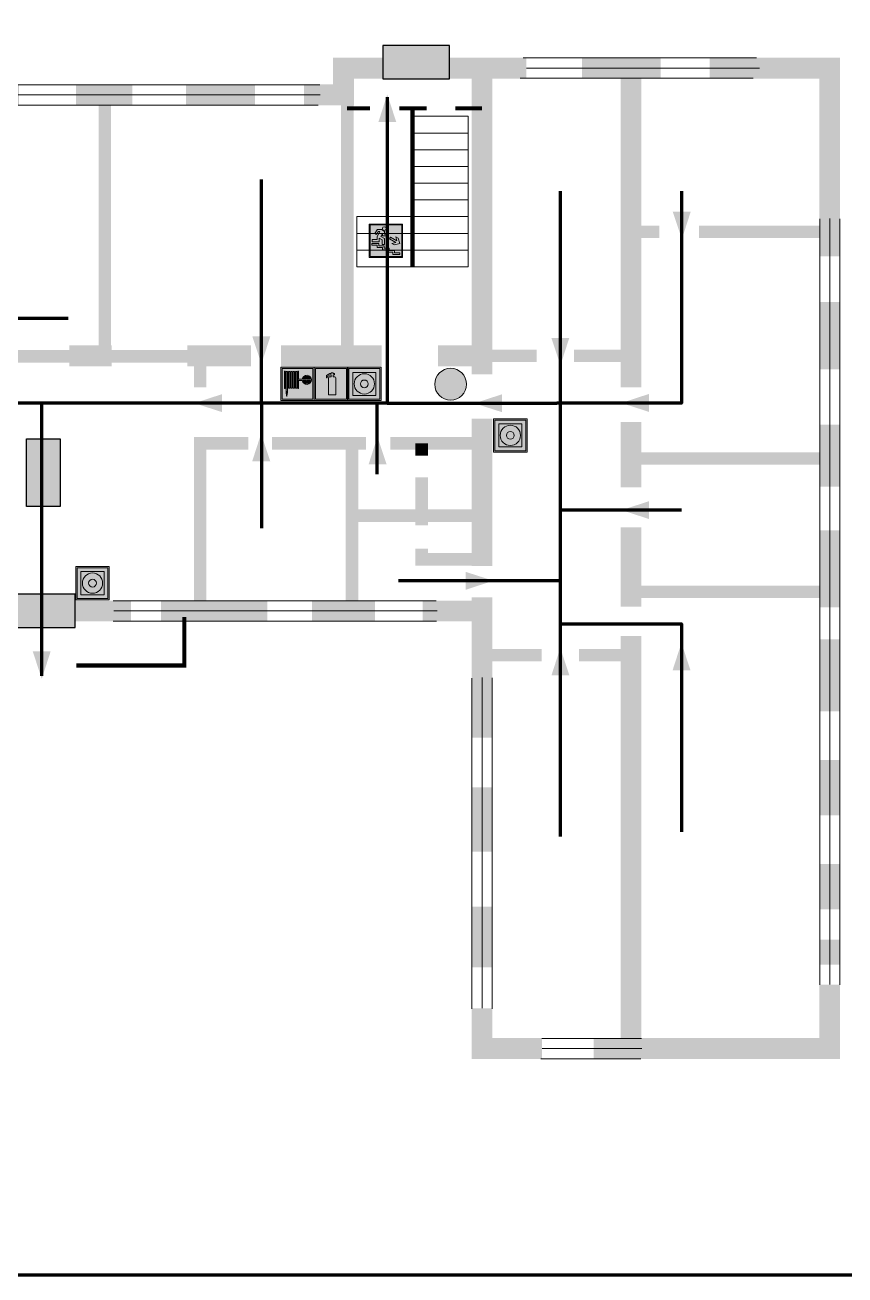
# Model space of a CAD drawing. Header units: millimetres. Extents: x 13810 to 67229, y 12374 to 21950.
# Drawn here: x 18110.6 to 18307.3, y 18693.6 to 18993.5 of the extents above; entities that cross this region are included whole.
import ezdxf

# ---------------------------------------------------------------- set-up
doc = ezdxf.new("R2010")
doc.units = ezdxf.units.MM
doc.layers.add('План_Штампы', color=7, linetype='Continuous')

# ---------------------------------------------------------------- blocks, each defined once
blk = doc.blocks.new('A$C7B4425F7')
at = {"true_color": 0xffffff}
blk.add_hatch(color=7, dxfattribs=at).paths.add_polyline_path([(0, 0), (-16, 0), (-16, -8), (0, -8)])
h = blk.add_hatch(color=126)
h.paths.add_polyline_path([(-0.2, -0.2), (-15.8, -0.2), (-15.8, -7.8), (-0.2, -7.8)])
h.paths.add_polyline_path([(-11.76, -2.03), (-11.76, -3.66), (-11.17, -3.66, -0.568275), (-11.17, -6.18), (-12.58, -6.18), (-12.58, -2.03)], flags=16)
h.paths.add_polyline_path([(-13.33, -4.12, -0.495768), (-13.59, -6.18), (-15.03, -6.18), (-15.03, -2.03), (-13.59, -2.03, -0.487973)], flags=16)
h.paths.add_polyline_path([(-10.25, -2.03), (-9.48, -2.03), (-9.48, -6.18), (-10.25, -6.18)], flags=16)
h.paths.add_polyline_path([(-13.84, -3.69), (-14.24, -3.69), (-14.24, -3.03), (-13.9, -3.03, -0.692621)], flags=0)
h.paths.add_polyline_path([(-9.15, -2.03), (-8.4, -2.03), (-8.04, -3.07), (-7.68, -2.03), (-6.93, -2.03), (-7.64, -4.1), (-6.93, -6.18), (-7.68, -6.18), (-8.04, -5.14), (-8.4, -6.18), (-9.15, -6.18), (-8.44, -4.1)], flags=16)
h.paths.add_polyline_path([(-11.76, -4.46), (-11.42, -4.46, -0.692621), (-11.36, -5.12), (-11.76, -5.12)], flags=0)
h.paths.add_polyline_path([(-13.9, -5.2), (-14.24, -5.2), (-14.24, -4.55), (-13.84, -4.55, -0.708038)], flags=0)
edge = h.paths.add_edge_path(flags=16)
edge.add_ellipse((-5.51, -4.08), major_axis=(0, 2.05), ratio=0.586184, start_angle=0, end_angle=360)
edge = h.paths.add_edge_path(flags=0)
edge.add_ellipse((-5.51, -4.08), major_axis=(0, 1.14), ratio=0.454828, start_angle=0, end_angle=360)
h.paths.add_polyline_path([(-4.13, -4.96, 0.377264), (-3.48, -4.52, 0.0555), (-3.16, -2.03), (-1.66, -2.03), (-1.66, -4.96), (-0.96, -4.96), (-0.96, -7.01), (-1.75, -7.01), (-1.75, -6.18), (-3.3, -6.18), (-3.3, -7.02), (-4.13, -7.02)], flags=16)
h.paths.add_polyline_path([(-2.73, -2.91), (-2.28, -2.91), (-2.28, -4.96), (-3.05, -4.96, 0.079136)], flags=0)
at = {"color": 126}
blk.add_lwpolyline([(-16, -8), (0, -8), (0, 0), (-16, 0)], close=True, dxfattribs=at)
blk = doc.blocks.new('A$C32E8229D')
at = {"true_color": 0xffffff}
blk.add_hatch(color=7, dxfattribs=at).paths.add_polyline_path([(0, 0), (0, -8), (16, -8), (16, 0)])
h = blk.add_hatch(color=126)
h.paths.add_polyline_path([(0.2, -0.2), (15.8, -0.2), (15.8, -7.8), (0.2, -7.8)])
h.paths.add_polyline_path([(13.49, -2.05), (12.08, -2.05), (11.37, -2.63, 0.162397), (11.29, -2.84), (11.29, -3.63), (10.35, -3.63), (10.35, -4.05), (11.68, -4.05), (11.68, -3.48), (12.26, -4.28), (11.29, -5.1), (11.29, -6.78), (11.85, -6.78), (11.85, -5.44), (12.8, -4.64), (12.8, -5.94), (14.46, -5.94), (14.46, -5.39), (13.45, -5.39), (13.45, -3.97), (12.46, -2.59), (13.15, -2.59), (13.69, -3.34), (14.18, -3)], flags=16)
h.paths.add_polyline_path([(10.74, -1.82, 1), (11.8, -1.82, 1)], flags=16)
h.paths.add_polyline_path([(9.39, -3.59), (5.99, -3.59), (6.56, -3.03), (5.91, -3.03), (5.1, -3.83), (5.91, -4.64), (6.56, -4.64), (5.99, -4.09), (9.39, -4.09)], flags=16)
h.paths.add_polyline_path([(4.29, -1.08), (1.72, -1.08), (1.72, -6.6), (4.29, -6.6)], flags=16)
at = {"color": 126}
blk.add_lwpolyline([(16, -8), (0, -8), (0, 0), (16, 0)], close=True, dxfattribs=at)
blk = doc.blocks.new('вниз')
at = {"lineweight": 0, "true_color": 0xffffff}
h = blk.add_hatch(color=7, dxfattribs=at)
h.dxf.hatch_style = 1
h.paths.add_polyline_path([(40994.51, -4472.22), (40986.51, -4472.22), (40986.51, -4480.22), (40994.51, -4480.22)])
h.paths.add_polyline_path([(40994.31, -4472.42), (40994.31, -4480.01), (40986.71, -4480.01), (40986.71, -4472.42)], flags=16)
h.paths.add_polyline_path([(40988.43, -4473.53), (40989.43, -4473.53), (40990.19, -4473.96), (40990.19, -4474.6), (40991, -4474.6), (40991, -4475.06), (40989.73, -4475.06), (40989.73, -4474.46), (40989.3, -4475.18), (40990.17, -4475.7), (40990.17, -4477.11), (40989.63, -4477.11), (40989.63, -4476.01), (40988.94, -4475.59), (40988.94, -4476.46), (40988.94, -4476.46), (40987.47, -4476.46), (40987.26, -4476.46), (40987.26, -4475.92), (40988.4, -4475.92), (40988.4, -4475.2), (40989.1, -4473.99), (40988.66, -4473.99), (40988.24, -4474.7), (40987.86, -4474.47), (40988.41, -4473.56)], flags=0)
h.paths.add_polyline_path([(40990.55, -4473.29, -1), (40989.69, -4473.29, -1)], flags=0)
h.paths.add_polyline_path([(40988.85, -4476.89), (40988.85, -4477.43), (40990.1, -4477.43), (40990.1, -4477.99), (40991.34, -4477.99), (40991.34, -4478.54), (40992.59, -4478.54), (40992.59, -4479.09), (40993.83, -4479.09), (40993.83, -4479.52), (40992.17, -4479.52), (40992.17, -4478.97), (40990.91, -4478.97), (40990.91, -4478.41), (40989.68, -4478.41), (40989.68, -4477.86), (40988.43, -4477.86), (40988.43, -4477.31), (40987.6, -4477.31), (40987.18, -4477.31), (40987.18, -4476.89)], flags=0)
h.paths.add_polyline_path([(40991.61, -4475.33), (40993.12, -4476.2), (40992.9, -4475.27), (40993.48, -4475.6), (40993.83, -4476.88), (40992.56, -4477.22), (40991.97, -4476.88), (40992.9, -4476.61), (40991.38, -4475.74), (40991.58, -4475.39)], flags=0)
h.paths.add_polyline_path([(40990.19, -4473.96), (40989.43, -4473.53), (40988.43, -4473.53), (40988.41, -4473.56), (40987.86, -4474.47), (40988.24, -4474.7), (40988.66, -4473.99), (40989.1, -4473.99), (40988.4, -4475.2), (40988.4, -4475.92), (40987.26, -4475.92), (40987.26, -4476.46), (40987.47, -4476.46), (40988.94, -4476.46), (40988.94, -4476.27), (40988.94, -4475.59), (40989.63, -4476.01), (40989.63, -4477.11), (40990.17, -4477.11), (40990.17, -4475.7), (40989.3, -4475.18), (40989.73, -4474.46), (40989.73, -4475.06), (40991, -4475.06), (40991, -4474.6), (40990.19, -4474.6)], flags=0)
h.paths.add_polyline_path([(40990.55, -4473.29, 1), (40989.69, -4473.29, 1)], flags=0)
h.paths.add_polyline_path([(40991.61, -4475.33), (40991.58, -4475.39), (40991.38, -4475.74), (40992.9, -4476.61), (40991.97, -4476.88), (40992.56, -4477.22), (40993.83, -4476.88), (40993.48, -4475.6), (40992.9, -4475.27), (40993.12, -4476.2)], flags=0)
h.paths.add_polyline_path([(40990.1, -4477.43), (40988.85, -4477.43), (40988.85, -4476.89), (40987.18, -4476.89), (40987.18, -4477.31), (40987.6, -4477.31), (40988.43, -4477.31), (40988.43, -4477.86), (40989.68, -4477.86), (40989.68, -4478.41), (40990.91, -4478.41), (40990.91, -4478.97), (40992.17, -4478.97), (40992.17, -4479.52), (40993.83, -4479.52), (40993.83, -4479.09), (40992.59, -4479.09), (40992.59, -4478.54), (40991.34, -4478.54), (40991.34, -4477.99), (40990.1, -4477.99)], flags=0)
at = {"lineweight": 0}
h = blk.add_hatch(color=126, dxfattribs=at)
h.dxf.hatch_style = 1
h.paths.add_polyline_path([(40994.31, -4472.42), (40986.71, -4472.42), (40986.71, -4480.01), (40994.31, -4480.01)])
h.paths.add_polyline_path([(40988.43, -4473.53), (40989.43, -4473.53), (40990.19, -4473.96), (40990.19, -4474.6), (40991, -4474.6), (40991, -4475.06), (40989.73, -4475.06), (40989.73, -4474.46), (40989.3, -4475.18), (40990.17, -4475.7), (40990.17, -4477.11), (40989.63, -4477.11), (40989.63, -4476.01), (40988.94, -4475.59), (40988.94, -4476.46), (40988.94, -4476.46), (40987.47, -4476.46), (40987.26, -4476.46), (40987.26, -4475.92), (40988.4, -4475.92), (40988.4, -4475.2), (40989.1, -4473.99), (40988.66, -4473.99), (40988.24, -4474.7), (40987.86, -4474.47), (40988.41, -4473.56)], flags=16)
h.paths.add_polyline_path([(40990.55, -4473.29, -1), (40989.69, -4473.29, -1)], flags=16)
h.paths.add_polyline_path([(40988.85, -4476.89), (40988.85, -4477.43), (40990.1, -4477.43), (40990.1, -4477.99), (40991.34, -4477.99), (40991.34, -4478.54), (40992.59, -4478.54), (40992.59, -4479.09), (40993.83, -4479.09), (40993.83, -4479.52), (40992.17, -4479.52), (40992.17, -4478.97), (40990.91, -4478.97), (40990.91, -4478.41), (40989.68, -4478.41), (40989.68, -4477.86), (40988.43, -4477.86), (40988.43, -4477.31), (40987.6, -4477.31), (40987.18, -4477.31), (40987.18, -4476.89)], flags=16)
h.paths.add_polyline_path([(40991.61, -4475.33), (40993.12, -4476.2), (40992.9, -4475.27), (40993.48, -4475.6), (40993.83, -4476.88), (40992.56, -4477.22), (40991.97, -4476.88), (40992.9, -4476.61), (40991.38, -4475.74), (40991.58, -4475.39)], flags=16)
at = {"lineweight": 0, "true_color": 0xffffff}
h = blk.add_hatch(color=7, dxfattribs=at)
h.dxf.hatch_style = 1
h.paths.add_polyline_path([(40989.73, -4474.46), (40989.73, -4475.06), (40991, -4475.06), (40991, -4474.6), (40990.19, -4474.6), (40990.19, -4473.96), (40989.43, -4473.53), (40988.43, -4473.53), (40988.41, -4473.56), (40987.86, -4474.47), (40988.24, -4474.7), (40988.66, -4473.99), (40989.1, -4473.99), (40988.4, -4475.2), (40988.4, -4475.92), (40987.26, -4475.92), (40987.26, -4476.46), (40987.47, -4476.46), (40988.94, -4476.46), (40988.94, -4475.59), (40989.63, -4476.01), (40989.63, -4477.11), (40990.17, -4477.11), (40990.17, -4475.7), (40989.3, -4475.18)])
h.paths.add_polyline_path([(40989.69, -4473.29, 1), (40990.55, -4473.29, 1)])
h.paths.add_polyline_path([(40991.61, -4475.33), (40991.58, -4475.39), (40991.38, -4475.74), (40992.9, -4476.61), (40991.97, -4476.88), (40992.56, -4477.22), (40993.83, -4476.88), (40993.48, -4475.6), (40992.9, -4475.27), (40993.12, -4476.2)])
h.paths.add_polyline_path([(40990.1, -4477.43), (40988.85, -4477.43), (40988.85, -4476.89), (40987.18, -4476.89), (40987.18, -4477.31), (40987.6, -4477.31), (40988.43, -4477.31), (40988.43, -4477.86), (40989.68, -4477.86), (40989.68, -4478.41), (40990.91, -4478.41), (40990.91, -4478.97), (40992.17, -4478.97), (40992.17, -4479.52), (40993.83, -4479.52), (40993.83, -4479.09), (40992.59, -4479.09), (40992.59, -4478.54), (40991.34, -4478.54), (40991.34, -4477.99), (40990.1, -4477.99)])
at = {"color": 126, "lineweight": 0}
for points in [[(40986.51, -4472.22), (40994.51, -4472.22), (40994.51, -4480.22), (40986.51, -4480.22)], [(40986.71, -4472.42), (40994.31, -4472.42), (40994.31, -4480.01), (40986.71, -4480.01)]]:
    blk.add_lwpolyline(points, close=True, dxfattribs=at)
for points in [[(40987.47, -4476.46), (40987.26, -4476.46), (40987.26, -4475.92), (40988.4, -4475.92), (40988.4, -4475.2), (40989.1, -4473.99), (40988.66, -4473.99), (40988.24, -4474.7), (40987.86, -4474.47), (40988.41, -4473.56), (40988.43, -4473.53), (40989.43, -4473.53), (40990.19, -4473.96), (40990.19, -4474.6), (40991, -4474.6), (40991, -4475.06), (40989.73, -4475.06), (40989.73, -4474.46), (40989.3, -4475.18), (40990.17, -4475.7), (40990.17, -4477.11), (40989.63, -4477.11), (40989.63, -4476.01), (40988.94, -4475.59), (40988.94, -4476.46)], [(40987.6, -4477.31), (40987.18, -4477.31), (40987.18, -4476.89), (40988.85, -4476.89), (40988.85, -4477.43), (40990.1, -4477.43), (40990.1, -4477.99), (40991.34, -4477.99), (40991.34, -4478.54), (40992.59, -4478.54), (40992.59, -4479.09), (40993.83, -4479.09), (40993.83, -4479.52), (40992.17, -4479.52), (40992.17, -4478.97), (40990.91, -4478.97), (40990.91, -4478.41), (40989.68, -4478.41), (40989.68, -4477.86), (40988.43, -4477.86), (40988.43, -4477.31), (40987.6, -4477.31)], [(40987.47, -4476.46), (40988.94, -4476.46), (40988.94, -4476.27)], [(40991.58, -4475.39), (40991.38, -4475.74), (40992.9, -4476.61), (40991.97, -4476.88), (40992.56, -4477.22), (40993.83, -4476.88), (40993.48, -4475.6), (40992.9, -4475.27), (40993.12, -4476.2), (40991.61, -4475.33), (40991.58, -4475.39)]]:
    blk.add_lwpolyline(points, dxfattribs=at)
blk.add_circle((40990.12, -4473.29), 0.432, dxfattribs=at)
blk = doc.blocks.new('A$C54414219')
at = {"true_color": 0xffffff}
h = blk.add_hatch(color=7, dxfattribs=at)
h.paths.add_polyline_path([(2.39, -9.45), (2.39, -18.3), (11.23, -18.3), (11.23, -9.45)], flags=0)
h.paths.add_polyline_path([(10.71, -13.87, -1), (2.92, -13.87, -1)], flags=0)
h.paths.add_polyline_path([(8.3, -13.87, -1), (5.33, -13.87, -1)], flags=0)
h.paths.add_polyline_path([(0.41, -7.47), (0.41, -20.27), (13.21, -20.27), (13.21, -7.47)])
h.paths.add_polyline_path([(0.92, -19.77), (12.71, -19.77), (12.71, -7.98), (0.92, -7.98)], flags=16)
h.paths.add_polyline_path([(11.23, -9.45), (11.23, -18.3), (2.39, -18.3), (2.39, -9.45)], flags=0)
at = {"lineweight": 5}
h = blk.add_hatch(color=242, dxfattribs=at)
h.paths.add_polyline_path([(12.71, -7.98), (0.92, -7.98), (0.92, -19.77), (12.71, -19.77)])
h.paths.add_polyline_path([(11.23, -18.3), (2.39, -18.3), (2.39, -9.45), (11.23, -9.45)], flags=16)
h.paths.add_polyline_path([(10.71, -13.87, -1), (2.92, -13.87, -1)], flags=0)
h.paths.add_polyline_path([(8.3, -13.87, -1), (5.33, -13.87, -1)], flags=0)
at = {"true_color": 0xffffff}
h = blk.add_hatch(color=7, dxfattribs=at)
h.paths.add_polyline_path([(2.39, -9.45), (2.39, -18.3), (11.23, -18.3), (11.23, -9.45)])
h.paths.add_polyline_path([(10.71, -13.87, -1), (2.92, -13.87, -1)], flags=16)
h.paths.add_polyline_path([(8.3, -13.87, -1), (5.33, -13.87, -1)], flags=0)
at = {"lineweight": 5}
h = blk.add_hatch(color=242, dxfattribs=at)
h.paths.add_polyline_path([(2.92, -13.87, 1), (10.71, -13.87, 1)])
h.paths.add_polyline_path([(8.3, -13.87, -1), (5.33, -13.87, -1)], flags=16)
at = {"color": 242, "lineweight": 5}
for p, q in [((0.41, -20.27), (0.41, -7.47)), ((0.41, -7.47), (13.21, -7.47)), ((0.41, -7.47), (13.21, -7.47)), ((13.21, -20.27), (13.21, -7.47)), ((0.41, -20.27), (13.21, -20.27))]:
    blk.add_line(p, q, dxfattribs=at)
for points in [[(0.92, -7.98), (12.71, -7.98), (12.71, -19.77), (0.92, -19.77)], [(2.39, -9.45), (11.23, -9.45), (11.23, -18.3), (2.39, -18.3)]]:
    blk.add_lwpolyline(points, close=True, dxfattribs=at)
for radius in [3.89, 1.49]:
    blk.add_circle((6.81, -13.87), radius, dxfattribs=at)
blk = doc.blocks.new('A$C37112FD5')
at = {"true_color": 0xf5f5ff}
h = blk.add_hatch(color=7, dxfattribs=at)
h.dxf.hatch_style = 1
h.paths.add_polyline_path([(12.8, -7.4), (0, -7.4), (0, -20.2), (12.8, -20.2)])
h.paths.add_polyline_path([(12.29, -7.91), (12.29, -19.69), (0.51, -19.69), (0.51, -7.91)], flags=16)
h.paths.add_polyline_path([(4.98, -9.04, -0.42597), (5.17, -9.22), (5.17, -12.25), (5.17, -15.29, -0.432244), (4.98, -15.47), (4.83, -15.47, -0.42597), (4.64, -15.29), (4.64, -12.25), (4.64, -9.22, -0.432244), (4.83, -9.04)], flags=0)
h.paths.add_polyline_path([(4.28, -9.22), (4.28, -12.25), (4.28, -15.29, -0.432244), (4.09, -15.47), (3.94, -15.47, -0.42597), (3.75, -15.29), (3.75, -12.25), (3.75, -9.22, -0.432244), (3.94, -9.04), (4.09, -9.04, -0.42597)], flags=0)
h.paths.add_polyline_path([(5.72, -9.04), (5.87, -9.04, -0.42597), (6.06, -9.22), (6.06, -12.25), (6.06, -15.29, -0.432244), (5.87, -15.47), (5.72, -15.47, -0.42597), (5.53, -15.29), (5.53, -12.25), (5.53, -9.22, -0.432244)], flags=0)
h.paths.add_polyline_path([(6.42, -8.9), (6.5, -8.9, -0.42597), (6.69, -9.08), (6.69, -12.03), (8.21, -12.03, -15.824349), (8.21, -12.47), (6.69, -12.47), (6.69, -15.42, -0.432244), (6.5, -15.6), (6.42, -15.6)], flags=0)
h.paths.add_polyline_path([(3.39, -9.22), (3.39, -12.25), (3.39, -15.29, -0.432244), (3.2, -15.47), (3.05, -15.47, -0.42597), (2.85, -15.29), (2.85, -12.25), (2.85, -9.22, -0.432244), (3.05, -9.04), (3.2, -9.04, -0.42597)], flags=0)
h.paths.add_polyline_path([(2.5, -9.22), (2.5, -16.71), (1.96, -16.71), (1.96, -9.22, -0.432244), (2.15, -9.04), (2.31, -9.04, -0.42597)], flags=0)
h.paths.add_polyline_path([(1.61, -8.9), (1.61, -15.6), (1.57, -15.6, -0.42597), (1.37, -15.42), (1.37, -12.03), (1.37, -9.09, -0.432244), (1.57, -8.9)], flags=0)
h.paths.add_polyline_path([(9.76, -10.81), (9.76, -12.03), (8.49, -12.03, -0.336371)], flags=0)
h.paths.add_polyline_path([(8.49, -12.47), (9.76, -12.47), (9.76, -13.7, -0.336371)], flags=0)
h.paths.add_polyline_path([(10.11, -10.81, -0.336371), (11.38, -12.03), (10.11, -12.03)], flags=0)
h.paths.add_polyline_path([(10.11, -12.47), (11.38, -12.47, -0.336371), (10.11, -13.7)], flags=0)
h.paths.add_polyline_path([(2.5, -16.84), (2.5, -17.05), (1.97, -17.05), (1.97, -16.84)], flags=0)
h.paths.add_polyline_path([(2.5, -17.24, -0.033778), (2.24, -18.6, -0.033778), (1.97, -17.24)], flags=0)
h = blk.add_hatch(color=242)
h.dxf.hatch_style = 1
h.paths.add_polyline_path([(12.29, -7.91), (0.51, -7.91), (0.51, -19.69), (12.29, -19.69)])
h.paths.add_polyline_path([(6.42, -15.6), (6.42, -8.9), (6.5, -8.9, -0.42597), (6.69, -9.08), (6.69, -12.03), (8.21, -12.03, -15.824349), (8.21, -12.47), (6.69, -12.47), (6.69, -15.42, -0.432244), (6.5, -15.6)], flags=16)
h.paths.add_polyline_path([(5.87, -15.47), (5.72, -15.47, -0.42597), (5.53, -15.29), (5.53, -12.25), (5.53, -9.22, -0.432244), (5.72, -9.04), (5.87, -9.04, -0.42597), (6.06, -9.22), (6.06, -12.25), (6.06, -15.29, -0.432244)], flags=16)
h.paths.add_polyline_path([(4.98, -15.47), (4.83, -15.47, -0.42597), (4.64, -15.29), (4.64, -12.25), (4.64, -9.22, -0.432244), (4.83, -9.04), (4.98, -9.04, -0.42597), (5.17, -9.22), (5.17, -12.25), (5.17, -15.29, -0.432244)], flags=16)
h.paths.add_polyline_path([(4.09, -15.47), (3.94, -15.47, -0.42597), (3.75, -15.29), (3.75, -12.25), (3.75, -9.22, -0.432244), (3.94, -9.04), (4.09, -9.04, -0.42597), (4.28, -9.22), (4.28, -12.25), (4.28, -15.29, -0.432244)], flags=16)
h.paths.add_polyline_path([(3.2, -15.47), (3.05, -15.47, -0.42597), (2.85, -15.29), (2.85, -12.25), (2.85, -9.22, -0.432244), (3.05, -9.04), (3.2, -9.04, -0.42597), (3.39, -9.22), (3.39, -12.25), (3.39, -15.29, -0.432244)], flags=16)
h.paths.add_polyline_path([(2.5, -17.05), (1.97, -17.05), (1.97, -16.84), (2.5, -16.84)], flags=16)
h.paths.add_polyline_path([(2.5, -17.24, -0.033778), (2.24, -18.6, -0.033778), (1.97, -17.24)], flags=16)
h.paths.add_polyline_path([(2.5, -16.71), (1.96, -16.71), (1.96, -9.22, -0.432244), (2.15, -9.04), (2.31, -9.04, -0.42597), (2.5, -9.22)], flags=16)
h.paths.add_polyline_path([(1.61, -15.6), (1.57, -15.6, -0.42597), (1.37, -15.42), (1.37, -12.03), (1.37, -9.09, -0.432244), (1.57, -8.9), (1.61, -8.9)], flags=16)
h.paths.add_polyline_path([(8.49, -12.47), (9.76, -12.47), (9.76, -13.7, -0.336371)], flags=0)
h.paths.add_polyline_path([(10.11, -13.7), (10.11, -12.47), (11.38, -12.47, -0.336371)], flags=0)
h.paths.add_polyline_path([(8.49, -12.03, -0.336371), (9.76, -10.81), (9.76, -12.03)], flags=0)
h.paths.add_polyline_path([(10.11, -12.03), (10.11, -10.81, -0.336371), (11.38, -12.03)], flags=0)
h = blk.add_hatch(color=7, dxfattribs=at)
h.dxf.hatch_style = 1
h.paths.add_polyline_path([(1.61, -8.9), (1.57, -8.9, 0.432244), (1.37, -9.09), (1.37, -12.03), (1.37, -15.42, 0.42597), (1.57, -15.6), (1.61, -15.6)])
h.paths.add_polyline_path([(2.5, -9.22, 0.42597), (2.31, -9.04), (2.15, -9.04, 0.432244), (1.96, -9.22), (1.96, -16.71), (2.5, -16.71)])
h.paths.add_polyline_path([(2.5, -16.84), (1.97, -16.84), (1.97, -17.05), (2.5, -17.05)])
h.paths.add_polyline_path([(2.5, -17.24), (1.97, -17.24, 0.033778), (2.24, -18.6, 0.033778)])
h.paths.add_polyline_path([(3.39, -12.25), (3.39, -9.22, 0.42597), (3.2, -9.04), (3.05, -9.04, 0.432244), (2.85, -9.22), (2.85, -12.25), (2.85, -15.29, 0.42597), (3.05, -15.47), (3.2, -15.47, 0.432244), (3.39, -15.29)])
h.paths.add_polyline_path([(4.28, -12.25), (4.28, -9.22, 0.42597), (4.09, -9.04), (3.94, -9.04, 0.432244), (3.75, -9.22), (3.75, -12.25), (3.75, -15.29, 0.42597), (3.94, -15.47), (4.09, -15.47, 0.432244), (4.28, -15.29)])
h.paths.add_polyline_path([(5.17, -12.25), (5.17, -9.22, 0.42597), (4.98, -9.04), (4.83, -9.04, 0.432244), (4.64, -9.22), (4.64, -12.25), (4.64, -15.29, 0.42597), (4.83, -15.47), (4.98, -15.47, 0.432244), (5.17, -15.29)])
h.paths.add_polyline_path([(6.06, -12.25), (6.06, -9.22, 0.42597), (5.87, -9.04), (5.72, -9.04, 0.432244), (5.53, -9.22), (5.53, -12.25), (5.53, -15.29, 0.42597), (5.72, -15.47), (5.87, -15.47, 0.432244), (6.06, -15.29)])
h.paths.add_polyline_path([(6.69, -12.47), (8.21, -12.47, 15.824349), (8.21, -12.03), (6.69, -12.03), (6.69, -9.08, 0.42597), (6.5, -8.9), (6.42, -8.9), (6.42, -15.6), (6.5, -15.6, 0.432244), (6.69, -15.42)])
h.paths.add_polyline_path([(8.49, -12.47), (9.76, -12.47), (9.76, -13.7, -0.336371)], flags=16)
h.paths.add_polyline_path([(8.49, -12.03, -0.336371), (9.76, -10.81), (9.76, -12.03)], flags=16)
h.paths.add_polyline_path([(10.11, -12.47), (11.38, -12.47, -0.336371), (10.11, -13.7)], flags=16)
h.paths.add_polyline_path([(10.11, -12.03), (10.11, -10.81, -0.336371), (11.38, -12.03)], flags=16)
h = blk.add_hatch(color=242)
h.dxf.hatch_style = 1
h.paths.add_polyline_path([(9.76, -10.81, 0.336371), (8.49, -12.03), (9.76, -12.03)])
h.paths.add_polyline_path([(10.11, -10.81), (10.11, -12.03), (11.38, -12.03, 0.336371)])
h.paths.add_polyline_path([(11.38, -12.47), (10.11, -12.47), (10.11, -13.7, 0.336371)])
h.paths.add_polyline_path([(9.76, -12.47), (8.49, -12.47, 0.336371), (9.76, -13.7)])
at = {"color": 242, "lineweight": 5}
for p, q in [((0, -20.2), (0, -7.4)), ((0, -7.4), (12.8, -7.4)), ((1.37, -12.03), (1.37, -9.08)), ((1.57, -8.9), (1.61, -8.9)), ((1.61, -8.9), (1.61, -15.6)), ((1.96, -16.71), (1.96, -9.22)), ((2.15, -9.04), (2.31, -9.04)), ((2.5, -16.71), (2.5, -9.22)), ((2.85, -12.25), (2.85, -9.22)), ((3.05, -9.04), (3.2, -9.04)), ((3.39, -12.25), (3.39, -9.22)), ((3.75, -12.25), (3.75, -9.22)), ((3.94, -9.04), (4.09, -9.04)), ((4.28, -12.25), (4.28, -9.22)), ((4.64, -12.25), (4.64, -9.22)), ((4.83, -9.04), (4.98, -9.04)), ((5.17, -12.25), (5.17, -9.22)), ((5.53, -12.25), (5.53, -9.22)), ((5.72, -9.04), (5.87, -9.04)), ((6.06, -12.25), (6.06, -9.22)), ((6.42, -8.9), (6.42, -15.6)), ((6.5, -8.9), (6.42, -8.9)), ((6.69, -12.03), (6.69, -9.08)), ((12.8, -20.2), (12.8, -7.4)), ((1.37, -12.03), (1.37, -15.42)), ((2.85, -12.25), (2.85, -15.29)), ((3.39, -12.25), (3.39, -15.29)), ((3.75, -12.25), (3.75, -15.29)), ((4.28, -12.25), (4.28, -15.29)), ((4.64, -12.25), (4.64, -15.29)), ((5.17, -12.25), (5.17, -15.29)), ((5.53, -12.25), (5.53, -15.29)), ((6.06, -12.25), (6.06, -15.29)), ((8.21, -12.03), (6.69, -12.03)), ((8.21, -12.47), (6.69, -12.47)), ((6.69, -12.47), (6.69, -15.42)), ((9.76, -12.03), (8.49, -12.03)), ((9.76, -12.47), (8.49, -12.47)), ((9.76, -10.81), (9.76, -12.03)), ((9.76, -12.47), (9.76, -13.7)), ((10.11, -10.81), (10.11, -12.03)), ((11.38, -12.03), (10.11, -12.03)), ((11.38, -12.47), (10.11, -12.47)), ((10.11, -12.47), (10.11, -13.7)), ((1.57, -15.6), (1.61, -15.6)), ((1.96, -16.71), (2.5, -16.71)), ((1.97, -16.84), (2.5, -16.84)), ((1.97, -17.05), (1.97, -16.84)), ((2.5, -17.05), (1.97, -17.05)), ((1.97, -17.24), (2.5, -17.24)), ((2.5, -16.84), (2.5, -17.05)), ((3.05, -15.47), (3.2, -15.47)), ((3.94, -15.47), (4.09, -15.47)), ((4.83, -15.47), (4.98, -15.47)), ((5.72, -15.47), (5.87, -15.47)), ((6.42, -15.6), (6.5, -15.6)), ((0, -20.2), (12.8, -20.2))]:
    blk.add_line(p, q, dxfattribs=at)
blk.add_lwpolyline([(0.51, -7.91), (12.29, -7.91), (12.29, -19.69), (0.51, -19.69)], close=True, dxfattribs=at)
for centre, radius, start, end in [((1.56, -9.09), 0.182, 87.1027, 180.6071), ((2.15, -9.22), 0.182, 87.1027, 180.6071), ((2.32, -9.22), 0.182, 359.3929, 92.8973), ((3.04, -9.22), 0.182, 87.1027, 180.6071), ((3.21, -9.22), 0.182, 359.3929, 92.8973), ((3.93, -9.22), 0.182, 87.1027, 180.6071), ((4.1, -9.22), 0.182, 359.3929, 92.8973), ((4.82, -9.22), 0.182, 87.1027, 180.6071), ((4.99, -9.22), 0.182, 359.3929, 92.8973), ((5.71, -9.22), 0.182, 87.1027, 180.6071), ((5.88, -9.22), 0.182, 359.3929, 92.8973), ((6.51, -9.09), 0.182, 359.3929, 92.8973), ((9.93, -12.25), 1.74, 187.2319, 172.7681), ((9.93, -12.25), 1.46, 96.9927, 171.3585), ((9.93, -12.25), 1.46, 188.6415, 263.0073), ((9.93, -12.25), 1.46, 8.6415, 83.0073), ((9.93, -12.25), 1.46, 276.9927, 351.3585), ((1.56, -15.42), 0.182, 179.3929, 272.8973), ((12.17, -15.98), 10.27, 187.041, 194.7793), ((-7.7, -15.98), 10.27, 345.2207, 352.959), ((3.04, -15.29), 0.182, 179.3929, 272.8973), ((3.21, -15.29), 0.182, 267.1027, 0.6071), ((3.93, -15.29), 0.182, 179.3929, 272.8973), ((4.1, -15.29), 0.182, 267.1027, 0.6071), ((4.82, -15.29), 0.182, 179.3929, 272.8973), ((4.99, -15.29), 0.182, 267.1027, 0.6071), ((5.71, -15.29), 0.182, 179.3929, 272.8973), ((5.88, -15.29), 0.182, 267.1027, 0.6071), ((6.51, -15.42), 0.182, 267.1027, 0.6071)]:
    blk.add_arc(centre, radius, start, end, dxfattribs=at)
blk = doc.blocks.new('A$C3AD82952')
at = {"true_color": 0xf5f5ff}
h = blk.add_hatch(color=7, dxfattribs=at)
h.dxf.hatch_style = 1
h.paths.add_polyline_path([(8.21, 8.73, 0.414214), (7.89, 9.05), (7.22, 9.05), (7.22, 9.92), (7.59, 9.92, 1), (7.57, 10.36), (7.22, 10.36), (7.22, 10.6), (6.43, 10.6), (6.43, 10.36), (6.01, 10.36), (4.74, 9.59), (4.74, 8.69), (4.98, 8.73), (4.98, 9.26), (6.12, 9.91), (6.43, 9.91), (6.43, 9.05), (5.76, 9.05, 0.414214), (5.44, 8.73), (5.44, 2.2), (8.21, 2.2)], flags=0)
h.paths.add_polyline_path([(12.8, 12.8), (0, 12.8), (0, 0), (12.8, 0)])
h.paths.add_polyline_path([(0.51, 12.29), (12.29, 12.29), (12.29, 0.51), (0.51, 0.51)], flags=16)
h.paths.add_polyline_path([(4.74, 9.59), (6.01, 10.36), (6.43, 10.36), (6.43, 10.6), (7.22, 10.6), (7.22, 10.36), (7.59, 10.36, -0.94586), (7.59, 9.92), (7.22, 9.92), (7.22, 9.05), (7.89, 9.05, -0.414214), (8.21, 8.73), (8.21, 2.2), (5.44, 2.2), (5.44, 8.73, -0.414214), (5.76, 9.05), (6.43, 9.05), (6.43, 9.91), (6.12, 9.91), (4.98, 9.26), (4.98, 8.73), (4.74, 8.69)], flags=0)
h = blk.add_hatch(color=242)
h.dxf.hatch_style = 1
h.paths.add_polyline_path([(12.29, 12.29), (0.51, 12.29), (0.51, 0.51), (12.29, 0.51)])
h.paths.add_polyline_path([(4.74, 8.69), (4.74, 9.59), (6.01, 10.36), (6.43, 10.36), (6.43, 10.6), (7.22, 10.6), (7.22, 10.36), (7.59, 10.36, -0.94586), (7.59, 9.92), (7.22, 9.92), (7.22, 9.05), (7.89, 9.05, -0.414214), (8.21, 8.73), (8.21, 2.2), (5.44, 2.2), (5.44, 8.73, -0.414214), (5.76, 9.05), (6.43, 9.05), (6.43, 9.91), (6.12, 9.91), (4.98, 9.26), (4.98, 8.73)], flags=16)
h = blk.add_hatch(color=7, dxfattribs=at)
h.dxf.hatch_style = 1
h.paths.add_polyline_path([(8.21, 8.73, 0.414214), (7.89, 9.05), (7.22, 9.05), (7.22, 9.92), (7.59, 9.92, 1), (7.57, 10.36), (7.22, 10.36), (7.22, 10.6), (6.43, 10.6), (6.43, 10.36), (6.01, 10.36), (4.74, 9.59), (4.74, 8.69), (4.98, 8.73), (4.98, 9.26), (6.12, 9.91), (6.43, 9.91), (6.43, 9.05), (5.76, 9.05, 0.414214), (5.44, 8.73), (5.44, 2.2), (8.21, 2.2)])
at = {"color": 242, "lineweight": 5}
for p, q in [((0, 0), (0, 12.8)), ((0, 12.8), (12.8, 12.8)), ((6.01, 10.36), (4.74, 9.59)), ((4.98, 9.26), (6.12, 9.91)), ((6.01, 10.36), (6.43, 10.36)), ((6.12, 9.91), (6.43, 9.91)), ((7.22, 10.6), (6.43, 10.6)), ((6.43, 10.6), (6.43, 10.36)), ((6.43, 9.91), (6.43, 9.05)), ((7.22, 10.36), (7.22, 10.6)), ((7.59, 10.36), (7.22, 10.36)), ((7.22, 9.05), (7.22, 9.92)), ((7.59, 9.92), (7.22, 9.92)), ((12.8, 0), (12.8, 12.8)), ((4.74, 9.59), (4.74, 8.69)), ((4.74, 8.69), (4.98, 8.73)), ((4.98, 8.73), (4.98, 9.26)), ((5.44, 2.2), (5.44, 8.73)), ((5.76, 9.05), (6.43, 9.05)), ((7.89, 9.05), (7.22, 9.05)), ((8.21, 2.2), (8.21, 8.73)), ((0, 0), (12.8, 0)), ((5.44, 2.2), (8.21, 2.2))]:
    blk.add_line(p, q, dxfattribs=at)
blk.add_lwpolyline([(0.51, 12.29), (12.29, 12.29), (12.29, 0.51), (0.51, 0.51)], close=True, dxfattribs=at)
for centre, radius, start, end in [((7.58, 10.14), 0.223, 273.1875, 86.8125), ((5.76, 8.73), 0.32, 90, 180), ((7.89, 8.73), 0.32, 0, 90)]:
    blk.add_arc(centre, radius, start, end, dxfattribs=at)
blk = doc.blocks.new('A$C7B8C2D5B')
at = {"lineweight": 0}
h = blk.add_hatch(color=5, dxfattribs=at)
h.dxf.hatch_style = 1
h.paths.add_polyline_path([(1.4, -3.02, 1), (-2.11, -3.02, 1)])
at = {"color": 5, "lineweight": 0}
blk.add_circle((-0.36, -3.02), 1.75, dxfattribs=at)

msp = doc.modelspace()

# ---------------------------------------------------------------- linework, layer by layer
at = {"color": 2, "lineweight": 100}
msp.add_lwpolyline([(17896.73, 19088.6), (18496.73, 19088.6), (18496.73, 18693.6), (17896.73, 18693.6)], close=True, dxfattribs=at)
at = {"lineweight": 100}
for points, const_width in [([(18177.56, 18976.75), (18187.01, 18976.75), (18187.01, 18983.15), (18199.41, 18983.15)], 5), ([(18208.99, 18983.15), (18230.86, 18983.15)], 5), ([(18220.22, 18909.69), (18220.22, 18983.15)], 5), ([(18244.21, 18983.15), (18263.06, 18983.15)], 5), ([(18255.93, 18983.15), (18255.93, 18906.57)], 5), ([(18274.84, 18983.15), (18303.58, 18983.15), (18303.58, 18937.98)], 5), ([(18096.44, 18976.75), (18109.16, 18976.75)], 5), ([(18122.89, 18976.75), (18136.36, 18976.75)], 5), ([(18149.27, 18976.75), (18165.79, 18976.75)], 5), ([(18303.58, 18927.03), (18303.58, 18910.92)], 5), ([(18121.25, 18914.13), (18131.4, 18914.13)], 5), ([(18149.59, 18914.13), (18164.82, 18914.13)], 5), ([(18172.01, 18914.13), (18196.12, 18914.13)], 5), ([(18220.22, 18914.13), (18209.65, 18914.13)], 5), ([(18220.22, 18863.71), (18220.22, 18899.03)], 5), ([(18255.93, 18898.22), (18255.93, 18882.58)], 5), ([(18303.58, 18897.64), (18303.58, 18882.75)], 5), ([(18255.93, 18872.94), (18255.93, 18853.98)], 5), ([(18303.58, 18872.28), (18303.58, 18853.77)], 5), ([(18220.22, 18852.9), (18220.22, 18856.21)], 5), ([(18136.06, 18852.9), (18121.53, 18852.9)], 5), ([(18168.75, 18852.9), (18143.24, 18852.9)], 5), ([(18194.52, 18852.9), (18179.41, 18852.9)], 5), ([(18220.22, 18822.5), (18220.22, 18852.9), (18205.97, 18852.9)], 5), ([(18122.97, 18839.81), (18148.84, 18839.81), (18148.84, 18851.5)], 1), ([(18255.93, 18846.92), (18255.93, 18747.93)], 5), ([(18303.58, 18846.12), (18303.58, 18828.81)], 5), ([(18303.58, 18817.14), (18303.58, 18803.85)], 5), ([(18220.22, 18795.13), (18220.22, 18810.59)], 5), ([(18303.58, 18792.18), (18303.58, 18781.31)], 5), ([(18220.22, 18767.39), (18220.22, 18781.94)], 5), ([(18303.58, 18774.07), (18303.58, 18768.06)], 5), ([(18303.58, 18763.28), (18303.58, 18747.93), (18246.98, 18747.93)], 5), ([(18234.63, 18747.93), (18220.22, 18747.93), (18220.22, 18757.58)], 5)]:
    msp.add_lwpolyline(points, dxfattribs=dict(at, const_width=const_width))
at = {"lineweight": 0}
for points, const_width in [([(18187.9, 18982.95), (18187.9, 18915.46)], 3), ([(18129.77, 18976.09), (18129.77, 18914), (18097.86, 18914), (18097.86, 18919.71)], 3), ([(18193.36, 18973.52), (18187.82, 18973.52)], 1), ([(18206.91, 18973.52), (18200.35, 18973.52)], 1), ([(18203.05, 18973.52), (18206.91, 18973.52)], 1), ([(18203.56, 18935.48), (18203.56, 18973.28)], 1), ([(18220.22, 18973.52), (18213.83, 18973.52)], 1), ([(18262.74, 18943.87), (18256.98, 18943.87)], 3), ([(18302.69, 18943.87), (18272.22, 18943.87)], 3), ([(18129.77, 18914), (18152.62, 18914), (18152.62, 18906.6)], 3), ([(18220.22, 18914.13), (18233.32, 18914.13)], 3), ([(18242.29, 18914.13), (18255, 18914.13)], 3), ([(18152.62, 18894.64), (18152.62, 18854.56)], 3), ([(18152.62, 18893.12), (18164.21, 18893.12)], 3), ([(18169.84, 18893.12), (18192.39, 18893.12)], 3), ([(18189.03, 18893.12), (18189.03, 18853.13)], 3), ([(18198.24, 18893.12), (18218.55, 18893.12)], 3), ([(18205.74, 18893.12), (18205.74, 18890.16)], 3), ([(18255.54, 18889.49), (18303.38, 18889.49)], 3), ([(18205.74, 18884.99), (18205.74, 18873.45)], 3), ([(18189.03, 18875.78), (18220.13, 18875.78)], 3), ([(18205.74, 18867.83), (18205.74, 18865.32), (18220.17, 18865.32)], 3), ([(18257.45, 18857.49), (18302.81, 18857.49)], 3), ([(18221.44, 18842.29), (18234.54, 18842.29)], 3), ([(18243.51, 18842.29), (18256.22, 18842.29)], 3)]:
    msp.add_lwpolyline(points, dxfattribs=dict(at, const_width=const_width))
for points in [[(18230.11, 18985.59), (18286.01, 18985.59)], [(18229.33, 18980.72), (18285.23, 18980.72)], [(18230.86, 18983.15), (18286.75, 18983.15)], [(18052.94, 18979.15), (18181.34, 18979.15)], [(18052.51, 18974.26), (18180.91, 18974.26)], [(18053.02, 18976.75), (18181.42, 18976.75)], [(18301.19, 18763.21), (18301.19, 18946.99)], [(18303.58, 18763.28), (18303.58, 18947.06)], [(18306.01, 18763.21), (18306.01, 18946.99)], [(18131.75, 18855.32), (18209.25, 18855.32)], [(18131.94, 18852.93), (18209.44, 18852.93)], [(18131.77, 18850.5), (18209.27, 18850.5)], [(18217.78, 18757.45), (18217.78, 18836.81)], [(18220.22, 18757.58), (18220.22, 18836.94)], [(18222.63, 18757.47), (18222.63, 18836.83)], [(18234.56, 18750.35), (18258.49, 18750.35)], [(18234.63, 18747.93), (18258.56, 18747.93)], [(18234.35, 18745.49), (18258.28, 18745.49)]]:
    msp.add_lwpolyline(points, dxfattribs=at)
at = {"color": 126, "lineweight": 100, "true_color": 0x008754}
for points in [[(18197.48, 18976.16), (18197.48, 18925.22), (18197.48, 18925.22), (18197.48, 18902.78), (18086.11, 18902.78)], [(18167.3, 18902.78), (18167.3, 18951.58), (18167.3, 18956.39)], [(18268.07, 18953.59), (18268.07, 18902.78), (18238.13, 18902.78)], [(18239.03, 18849.8), (18239.03, 18953.59)], [(17997.67, 18917.15), (18007.47, 18923.17), (18120.94, 18923.17)], [(18114.69, 18837.32), (18114.69, 18902.78)], [(18167.3, 18902.78), (18167.3, 18872.78)], [(18195.11, 18885.72), (18195.11, 18902.78)], [(18197.48, 18902.78), (18238.13, 18902.78), (18238.13, 18902.78)], [(18268.07, 18877.08), (18239.03, 18877.08)], [(18239.03, 18860.17), (18200.2, 18860.17)], [(18239.03, 18798.81), (18239.03, 18849.8), (18268.07, 18849.8), (18268.07, 18799.94)]]:
    msp.add_lwpolyline(points, dxfattribs=at)
at = {"lineweight": 0}
for points in [[(18203.56, 18967.58), (18216.92, 18967.58), (18216.92, 18971.59), (18203.56, 18971.59)], [(18203.56, 18963.57), (18216.92, 18963.57), (18216.92, 18967.58), (18203.56, 18967.58)], [(18203.56, 18959.56), (18216.92, 18959.56), (18216.92, 18963.57), (18203.56, 18963.57)], [(18203.56, 18955.54), (18216.92, 18955.54), (18216.92, 18959.56), (18203.56, 18959.56)], [(18203.56, 18951.53), (18216.92, 18951.53), (18216.92, 18955.54), (18203.56, 18955.54)], [(18203.56, 18947.52), (18216.92, 18947.52), (18216.92, 18951.53), (18203.56, 18951.53)], [(18190.19, 18943.51), (18203.56, 18943.51), (18203.56, 18947.52), (18190.19, 18947.52)], [(18203.56, 18943.51), (18216.92, 18943.51), (18216.92, 18947.52), (18203.56, 18947.52)], [(18190.19, 18939.49), (18203.56, 18939.49), (18203.56, 18943.51), (18190.19, 18943.51)], [(18203.56, 18939.49), (18216.92, 18939.49), (18216.92, 18943.51), (18203.56, 18943.51)], [(18190.19, 18935.48), (18203.56, 18935.48), (18203.56, 18939.49), (18190.19, 18939.49)], [(18203.56, 18935.48), (18216.92, 18935.48), (18216.92, 18939.49), (18203.56, 18939.49)]]:
    msp.add_lwpolyline(points, close=True, dxfattribs=at)
at = {"layer": 'План_Штампы', "color": 126, "true_color": 0x008754}
for points in [[(18199.66, 18970.22), (18195.37, 18970.22), (18197.49, 18976.81)], [(18265.95, 18948.69), (18270.25, 18948.68), (18268.13, 18942.1)], [(18165.15, 18918.77), (18169.44, 18918.77), (18167.32, 18912.18)], [(18236.84, 18918.44), (18241.14, 18918.43), (18239.02, 18911.85)], [(18157.86, 18904.93), (18157.85, 18900.63), (18151.26, 18902.76)], [(18225, 18904.9), (18224.99, 18900.61), (18218.4, 18902.73)], [(18260.24, 18904.98), (18260.23, 18900.68), (18253.64, 18902.81)], [(18169.42, 18888.84), (18165.12, 18888.85), (18167.24, 18895.44)], [(18197.32, 18888.12), (18193.03, 18888.12), (18195.14, 18894.71)], [(18260.28, 18879.26), (18260.27, 18874.97), (18253.69, 18877.1)], [(18216.33, 18857.99), (18216.33, 18862.28), (18222.92, 18860.17)], [(18112.48, 18843.21), (18116.77, 18843.21), (18114.65, 18836.62)], [(18241.16, 18837.46), (18236.87, 18837.47), (18238.99, 18844.06)], [(18270.21, 18838.66), (18265.91, 18838.67), (18268.04, 18845.25)]]:
    msp.add_solid(points, dxfattribs=at)

# ---------------------------------------------------------------- block references
at = {"color": 126, "true_color": 0x008754}
msp.add_blockref('вниз', (-22793.35, 23417.95), dxfattribs=at)
for name, p, xscale, yscale, zscale in [('A$C37112FD5', (18172, 18916.02), 0.6249984004534781, 0.6249984004534781, 0.6249984004534781), ('A$C3AD82952', (18180, 18903.39), 0.625, 0.625, 0.625), ('A$C54414219', (18187.74, 18916.06), 0.625, 0.625, 0.625), ('A$C7B8C2D5B', (18213.47, 18913.89), 2.177419353276491, 2.177419353276491, 2.177419353276491), ('A$C54414219', (18222.75, 18903.71), 0.625, 0.625, 0.625), ('A$C54414219', (18122.56, 18868.26), 0.625, 0.625, 0.625)]:
    msp.add_blockref(name, p, dxfattribs=dict(xscale=xscale, yscale=yscale, zscale=zscale))
at = {"layer": 'План_Штампы'}
for p in [(18212.41, 18988.57), (18122.65, 18856.91)]:
    msp.add_blockref('A$C7B4425F7', p, dxfattribs=at)
at = {"layer": 'План_Штампы', "color": 126, "true_color": 0x008754, "xscale": 1.012510887696, "yscale": 1.012510887696, "zscale": 1.012510887696, "rotation": 89.99786532371438}
msp.add_blockref('A$C32E8229D', (18110.95, 18877.99), dxfattribs=at)

doc.saveas('drawing.dxf')
